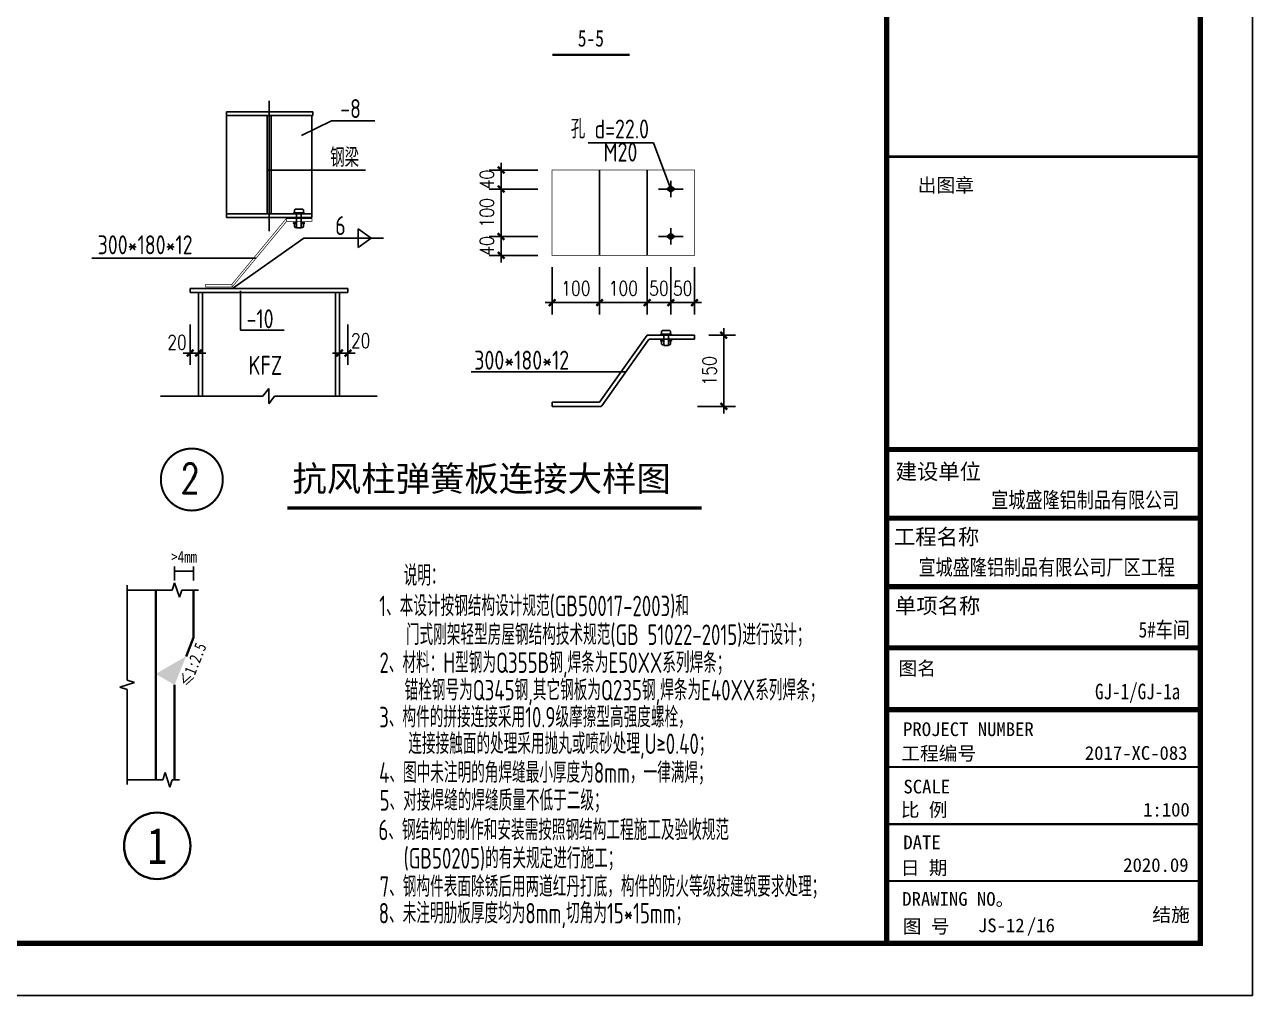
# Model space of a CAD drawing. Extents: x 32461 to 372567, y -698896 to 182569.
# Drawn here: x 130121 to 156003, y -489918 to -469443 of the extents above; entities that cross this region are included whole.
import ezdxf
from ezdxf.enums import TextEntityAlignment as Align

# ---------------------------------------------------------------- set-up
doc = ezdxf.new("R2010")
doc.units = 0
doc.header["$LTSCALE"] = 1000
doc.header["$MEASUREMENT"] = 0
doc.linetypes.add('6', pattern=[8.75, 5, -1.25, 1.25, -1.25])
doc.layers.get('0').update_dxf_attribs({"linetype": 'CONTINUOUS'})
doc.layers.get('Defpoints').update_dxf_attribs({"linetype": 'CONTINUOUS'})
for name, color, linetype in [('10', 7, 'CONTINUOUS'), ('AXIS', 3, 'CONTINUOUS'), ('DIM_SYMB', 3, 'CONTINUOUS'), ('PUB_TEXT', 7, 'CONTINUOUS'), ('PUB_TITLE', 4, 'CONTINUOUS'), ('S1', 2, 'CONTINUOUS'), ('TEXT', 7, 'CONTINUOUS'), ('图框', 4, 'CONTINUOUS')]:
    doc.layers.add(name, color=color, linetype=linetype)
doc.layers.add('墙线__粗线', color=7, linetype='CONTINUOUS', lineweight=25)
doc.layers.add('层10', color=7, linetype='CONTINUOUS', lineweight=35)
doc.styles.add('-黑体', font='simhei.ttf')
doc.styles.add('DIM_FONT', font='SIMPLEX.shx', dxfattribs={"width": 0.8, "bigfont": 'bigfont.shx'})
doc.styles.add('HZS', font='atssdeng.shx', dxfattribs={"width": 0.7, "bigfont": 'atssdchn.shx'})
doc.styles.add('PC_TEXTSTYLE', font='romans.shx', dxfattribs={"width": 0.8, "bigfont": 'hzfs.shx'})
doc.styles.add('TSSD_REIN', font='atssdeng.shx', dxfattribs={"width": 0.7, "bigfont": 'atssdchn.shx'})
doc.styles.add('宋体', font='')
doc.styles.add('黑体', font='simhei.ttf', dxfattribs={"width": 0.6, "height": 4.3})
doc.styles.get('宋体').set_extended_font_data('SimSun')
doc.dimstyles.new('DIMN$0', dxfattribs={"dimtxt": 300, "dimasz": 1, "dimexe": 250, "dimexo": 300, "dimgap": 150, "dimtad": 1, "dimdec": 0, "dimdsep": 46, "dimtxsty": 'DIM_FONT', "dimblk": '_DIMX', "dimcen": 2.5, "dimclrt": 7, "dimadec": 0, "dimazin": 0, "dimtfac": 1, "dimtdec": 0, "dimtix": 1, "dimtmove": 2, "dimatfit": 3, "dimldrblk": '_DIMX', "dimfxl": 0, "dimtolj": 1, "dimtzin": 0, "dimarcsym": 0})

# ---------------------------------------------------------------- blocks, each defined once
blk = doc.blocks.new('_DIMX')
blk.add_line((-150, 0), (150, 0))
at = {"const_width": 50}
blk.add_lwpolyline([(-70, -70), (70, 70)], dxfattribs=at)
blk = doc.blocks.new('*D245')
at = {"layer": 'AXIS', "color": 3, "lineweight": -2}
for p, q in [((133611, -475771), (133611, -476621)), ((133789, -475771), (133789, -476621)), ((133610, -476371), (133609, -476371)), ((133611, -476371), (133789, -476371)), ((133790, -476371), (133791, -476371))]:
    blk.add_line(p, q, dxfattribs=at)
at = {"layer": 'Defpoints', "color": 0}
for p in [(133611, -475471), (133789, -475471), (133789, -476371)]:
    blk.add_point(p, dxfattribs=at)
at = {"layer": 'AXIS', "color": 3, "lineweight": -2}
blk.add_blockref('_DIMX', (133611, -476371), dxfattribs=at)
at = {"layer": 'AXIS', "color": 3, "lineweight": -2, "rotation": 180}
blk.add_blockref('_DIMX', (133789, -476371), dxfattribs=at)
at = {"layer": 'AXIS', "color": 7, "insert": (133335, -476144), "char_height": 300, "attachment_point": 5, "style": 'DIM_FONT'}
blk.add_mtext('\\A1;20', dxfattribs=at)
blk = doc.blocks.new('*D246')
at = {"layer": 'AXIS', "color": 3, "lineweight": -2}
for p, q in [((136759, -475771), (136759, -476621)), ((136938, -475771), (136938, -476621)), ((136758, -476371), (136757, -476371)), ((136938, -476371), (136759, -476371)), ((136939, -476371), (136940, -476371))]:
    blk.add_line(p, q, dxfattribs=at)
at = {"layer": 'Defpoints', "color": 0}
for p in [(136759, -475471), (136938, -475471), (136759, -476371)]:
    blk.add_point(p, dxfattribs=at)
at = {"layer": 'AXIS', "color": 3, "lineweight": -2}
blk.add_blockref('_DIMX', (136759, -476371), dxfattribs=at)
at = {"layer": 'AXIS', "color": 3, "lineweight": -2, "rotation": 180}
blk.add_blockref('_DIMX', (136938, -476371), dxfattribs=at)
at = {"layer": 'AXIS', "color": 7, "insert": (137206, -476109), "char_height": 300, "attachment_point": 5, "style": 'DIM_FONT'}
blk.add_mtext('\\A1;20', dxfattribs=at)
blk = doc.blocks.new('*D247')
at = {"layer": 'AXIS', "color": 3, "lineweight": -2}
for p, q in [((140942, -473912), (139916, -473912)), ((140166, -473911), (140166, -473910)), ((140166, -473912), (140166, -474312)), ((140942, -474312), (139916, -474312)), ((140166, -474313), (140166, -474314))]:
    blk.add_line(p, q, dxfattribs=at)
at = {"layer": 'Defpoints', "color": 0}
for p in [(141242, -473912), (140166, -474312), (141242, -474312)]:
    blk.add_point(p, dxfattribs=at)
at = {"layer": 'AXIS', "color": 3, "lineweight": -2}
for p, rotation in [((140166, -473912), 270), ((140166, -474312), 90)]:
    blk.add_blockref('_DIMX', p, dxfattribs=dict(at, rotation=rotation))
at = {"layer": 'AXIS', "color": 7, "insert": (139866, -474112), "char_height": 300, "attachment_point": 5, "rotation": 90, "style": 'DIM_FONT'}
blk.add_mtext('\\A1;40', dxfattribs=at)
blk = doc.blocks.new('*D248')
at = {"layer": 'AXIS', "color": 3, "lineweight": -2}
for p, q in [((140942, -472912), (139916, -472912)), ((140166, -472913), (140166, -473911)), ((140942, -473912), (139916, -473912))]:
    blk.add_line(p, q, dxfattribs=at)
at = {"layer": 'Defpoints', "color": 0}
for p in [(141242, -472912), (140166, -473912), (141242, -473912)]:
    blk.add_point(p, dxfattribs=at)
at = {"layer": 'AXIS', "color": 3, "lineweight": -2}
for p, rotation in [((140166, -472912), 90), ((140166, -473912), 270)]:
    blk.add_blockref('_DIMX', p, dxfattribs=dict(at, rotation=rotation))
at = {"layer": 'AXIS', "color": 7, "insert": (139866, -473412), "char_height": 300, "attachment_point": 5, "rotation": 90, "style": 'DIM_FONT'}
blk.add_mtext('\\A1;100', dxfattribs=at)
blk = doc.blocks.new('*D249')
at = {"layer": 'AXIS', "color": 3, "lineweight": -2}
for p, q in [((140942, -472512), (139916, -472512)), ((140166, -472511), (140166, -472510)), ((140166, -472512), (140166, -472912)), ((140942, -472912), (139916, -472912)), ((140166, -472913), (140166, -472914))]:
    blk.add_line(p, q, dxfattribs=at)
at = {"layer": 'Defpoints', "color": 0}
for p in [(141242, -472512), (140166, -472912), (141242, -472912)]:
    blk.add_point(p, dxfattribs=at)
at = {"layer": 'AXIS', "color": 3, "lineweight": -2}
for p, rotation in [((140166, -472512), 270), ((140166, -472912), 90)]:
    blk.add_blockref('_DIMX', p, dxfattribs=dict(at, rotation=rotation))
at = {"layer": 'AXIS', "color": 7, "insert": (139866, -472712), "char_height": 300, "attachment_point": 5, "rotation": 90, "style": 'DIM_FONT'}
blk.add_mtext('\\A1;40', dxfattribs=at)
blk = doc.blocks.new('*D250')
at = {"layer": 'AXIS', "color": 3, "lineweight": -2}
for p, q in [((143743, -474559), (143743, -475557)), ((144243, -474559), (144243, -475557)), ((143742, -475307), (143741, -475307)), ((144243, -475307), (143743, -475307)), ((144244, -475307), (144245, -475307))]:
    blk.add_line(p, q, dxfattribs=at)
at = {"layer": 'Defpoints', "color": 0}
for p in [(143743, -474259), (144243, -474259), (143743, -475307)]:
    blk.add_point(p, dxfattribs=at)
at = {"layer": 'AXIS', "color": 3, "lineweight": -2}
blk.add_blockref('_DIMX', (143743, -475307), dxfattribs=at)
at = {"layer": 'AXIS', "color": 3, "lineweight": -2, "rotation": 180}
blk.add_blockref('_DIMX', (144243, -475307), dxfattribs=at)
at = {"layer": 'AXIS', "color": 7, "insert": (143993, -475007), "char_height": 300, "attachment_point": 5, "style": 'DIM_FONT'}
blk.add_mtext('\\A1;50', dxfattribs=at)
blk = doc.blocks.new('*D251')
at = {"layer": 'AXIS', "color": 3, "lineweight": -2}
for p, q in [((143243, -474559), (143243, -475557)), ((143743, -474559), (143743, -475557)), ((143242, -475307), (143241, -475307)), ((143743, -475307), (143243, -475307)), ((143744, -475307), (143745, -475307))]:
    blk.add_line(p, q, dxfattribs=at)
at = {"layer": 'Defpoints', "color": 0}
for p in [(143243, -474259), (143743, -474259), (143243, -475307)]:
    blk.add_point(p, dxfattribs=at)
at = {"layer": 'AXIS', "color": 3, "lineweight": -2}
blk.add_blockref('_DIMX', (143243, -475307), dxfattribs=at)
at = {"layer": 'AXIS', "color": 3, "lineweight": -2, "rotation": 180}
blk.add_blockref('_DIMX', (143743, -475307), dxfattribs=at)
at = {"layer": 'AXIS', "color": 7, "insert": (143493, -475007), "char_height": 300, "attachment_point": 5, "style": 'DIM_FONT'}
blk.add_mtext('\\A1;50', dxfattribs=at)
blk = doc.blocks.new('*D252')
at = {"layer": 'AXIS', "color": 3, "lineweight": -2}
for p, q in [((142242, -474559), (142242, -475557)), ((143243, -474559), (143243, -475557)), ((143242, -475307), (142243, -475307))]:
    blk.add_line(p, q, dxfattribs=at)
at = {"layer": 'Defpoints', "color": 0}
for p in [(142242, -474259), (143243, -474259), (142242, -475307)]:
    blk.add_point(p, dxfattribs=at)
at = {"layer": 'AXIS', "color": 3, "lineweight": -2, "rotation": 180}
blk.add_blockref('_DIMX', (142242, -475307), dxfattribs=at)
at = {"layer": 'AXIS', "color": 3, "lineweight": -2}
blk.add_blockref('_DIMX', (143243, -475307), dxfattribs=at)
at = {"layer": 'AXIS', "color": 7, "insert": (142742, -475007), "char_height": 300, "attachment_point": 5, "style": 'DIM_FONT'}
blk.add_mtext('\\A1;100', dxfattribs=at)
blk = doc.blocks.new('*D253')
at = {"layer": 'AXIS', "color": 3, "lineweight": -2}
for p, q in [((141242, -474559), (141242, -475557)), ((142242, -474559), (142242, -475557)), ((142241, -475307), (141243, -475307))]:
    blk.add_line(p, q, dxfattribs=at)
at = {"layer": 'Defpoints', "color": 0}
for p in [(141242, -474259), (142242, -474259), (141242, -475307)]:
    blk.add_point(p, dxfattribs=at)
at = {"layer": 'AXIS', "color": 3, "lineweight": -2, "rotation": 180}
blk.add_blockref('_DIMX', (141242, -475307), dxfattribs=at)
at = {"layer": 'AXIS', "color": 3, "lineweight": -2}
blk.add_blockref('_DIMX', (142242, -475307), dxfattribs=at)
at = {"layer": 'AXIS', "color": 7, "insert": (141742, -475007), "char_height": 300, "attachment_point": 5, "style": 'DIM_FONT'}
blk.add_mtext('\\A1;100', dxfattribs=at)

msp = doc.modelspace()

# ---------------------------------------------------------------- hatches: boundary and pattern name
at = {"layer": '墙线__粗线'}
msp.add_hatch(color=9, dxfattribs=at).paths.add_polyline_path([(133284.6, -483368.4), (132884.6, -483137.4), (133524.8, -482767.8), (133284.6, -483368.4)])

# ---------------------------------------------------------------- linework, layer by layer
at = {"color": 1, "linetype": '6'}
msp.add_line((135276.5, -471048.5), (135276.5, -473799.9), dxfattribs=at)
at = {"color": 2}
for p, q in [((134376.5, -471285.1), (136195.9, -471285.1)), ((134376.5, -471285.1), (134376.5, -471360.7)), ((136195.9, -471285.1), (136195.9, -471360.7)), ((134376.5, -471360.7), (136195.9, -471360.7)), ((135233, -471360.7), (135233, -473437)), ((135320.1, -471360.7), (135320.1, -473437)), ((134376.5, -473437), (136176.5, -473437)), ((134376.5, -473437), (134376.5, -473512.6)), ((134376.5, -473512.6), (136176.5, -473512.6)), ((136176.5, -473437), (136176.5, -473512.6)), ((133789, -475094.6), (133789, -477270.6)), ((133789, -475094.6), (133789, -477188.6)), ((133875.1, -475094.6), (133875.1, -477270.6)), ((133875.1, -475094.6), (133875.1, -477188.6)), ((134673.2, -475889.5), (134673.2, -475060)), ((136673.3, -475094.6), (136673.3, -477188.6)), ((136673.3, -475094.6), (136673.3, -477270.6)), ((136759.4, -475094.6), (136759.4, -477188.6)), ((134673.2, -475889.5), (135590.8, -475889.5)), ((135144.8, -477282.8), (135269.1, -477121.3)), ((135269.1, -477121.3), (135269.1, -477438)), ((135145.3, -477282.8), (132983.3, -477282.8)), ((135271, -477441.1), (135392.9, -477282.8)), ((135392.9, -477282.8), (137550.2, -477282.8))]:
    msp.add_line(p, q, dxfattribs=at)
at = {"color": 3}
for p, q in [((134376.5, -473437), (134376.5, -471360.7)), ((136176.5, -473437), (136176.5, -471360.7))]:
    msp.add_line(p, q, dxfattribs=at)
at = {"color": 4}
for p, q in [((142242.1, -472512.4), (142242.1, -474312.4)), ((143242.5, -472512.4), (143242.5, -474312.4)), ((143242.5, -475995), (142242.1, -477409)), ((143274.8, -476089.2), (142288.4, -477486.9)), ((144242.5, -475995), (143242.5, -475995)), ((144242.5, -476081.1), (143292.6, -476081.1)), ((144242.5, -475995), (144242.5, -476081.1)), ((142242.1, -477409), (141242.1, -477409)), ((141242.1, -477409), (141242.1, -477495)), ((142270.7, -477495), (141242.1, -477495)), ((142270.7, -477495), (142288.4, -477486.9))]:
    msp.add_line(p, q, dxfattribs=at)
at = {"color": 1}
for p, q in [((135807.7, -473350.6), (135823.7, -473334.6)), ((135807.7, -473350.6), (135807.7, -473414.6)), ((135823.7, -473334.6), (135983.7, -473334.6)), ((135999.7, -473350.6), (135983.7, -473334.6)), ((135999.7, -473350.6), (135999.7, -473414.6)), ((135807.8, -473653.5), (135822.3, -473639)), ((135855.7, -473414.6), (135856.1, -473733.6)), ((135951.7, -473414.6), (135952.1, -473733.6)), ((135999.8, -473653.5), (135985.3, -473639)), ((135807.8, -473653.5), (135807.8, -473705.5)), ((135807.8, -473705.5), (135807.8, -473653.5)), ((135807.8, -473705.5), (135823.8, -473721.5)), ((135823.8, -473721.5), (135855.8, -473721.5)), ((135952.1, -473733.6), (135856.1, -473733.6)), ((135951.8, -473721.5), (135983.8, -473721.5)), ((135999.8, -473705.5), (135983.8, -473721.5)), ((135999.8, -473653.5), (135999.8, -473705.5)), ((135999.8, -473705.5), (135999.8, -473653.5)), ((143547.4, -475908.6), (143563.4, -475892.6)), ((143547.4, -475908.6), (143547.4, -475972.6)), ((143563.4, -475892.6), (143723.4, -475892.6)), ((143739.4, -475908.6), (143723.4, -475892.6)), ((143739.4, -475908.6), (143739.4, -475972.6)), ((143547.5, -476128.1), (143562, -476113.6)), ((143547.5, -476128.1), (143547.5, -476180.1)), ((143547.5, -476180.1), (143547.5, -476128.1)), ((143547.5, -476180.1), (143563.5, -476196.1)), ((143563.5, -476196.1), (143595.5, -476196.1)), ((143595.4, -475972.6), (143595.7, -476208.2)), ((143691.7, -476208.2), (143595.7, -476208.2)), ((143691.4, -475972.6), (143691.7, -476208.2)), ((143691.5, -476196.1), (143723.5, -476196.1)), ((143739.5, -476180.1), (143723.5, -476196.1)), ((143739.5, -476128.1), (143725, -476113.6)), ((143739.5, -476128.1), (143739.5, -476180.1)), ((143739.5, -476180.1), (143739.5, -476128.1))]:
    msp.add_line(p, q, dxfattribs=at)
for p, q in [((137149.8, -473749.7), (137149.8, -474144.7)), ((137425.6, -473948), (137149.8, -473749.7)), ((134505.5, -475012.6), (136009.7, -473947.5)), ((136009.7, -473947.5), (137684.5, -473947.5)), ((137149.8, -474144.7), (137425.6, -473948)), ((135002.2, -474369), (131537, -474369)), ((133610.6, -475012.6), (136937.8, -475012.6)), ((133610.6, -475012.6), (133610.6, -475094.6)), ((133610.6, -475094.6), (136937.8, -475094.6)), ((136937.8, -475012.6), (136937.8, -475094.6)), ((143274.8, -476089.2), (143292.6, -476081.1)), ((142801.3, -476763.9), (139538.2, -476763.9))]:
    msp.add_line(p, q)
at = {"color": 4, "const_width": 14}
msp.add_lwpolyline([(144242.5, -472512.4), (141242.1, -472512.4), (141242.1, -474312.4), (144242.5, -474312.4)], close=True, dxfattribs=at)
for points in [[(134490.2, -474923.2), (135633.4, -473539.7), (136176.5, -473539.7), (136176.5, -473592.1), (135646.8, -473592.1), (134499.1, -474975.6), (133936.3, -474975.6), (133936.3, -474923.2), (134490.2, -474923.2)], [(135633.4, -473539.7), (135646.8, -473592.1)], [(134490.2, -474923.2), (134499.1, -474975.6)]]:
    msp.add_lwpolyline(points, dxfattribs=at)
at = {"color": 1}
for points in [[(135855.7, -473429.1), (135792.7, -473429.1), (135792.7, -473414.6), (136016, -473414.6), (136016, -473429.1), (135951.7, -473429.1)], [(135855.8, -473639), (135792.7, -473639), (135792.7, -473624.5), (135855.8, -473624.5)], [(135951.8, -473624.5), (136016, -473624.5), (136016, -473639), (135951.8, -473639)], [(143595.4, -475987.1), (143532.4, -475987.1), (143532.4, -475972.6), (143755.6, -475972.6), (143755.6, -475987.1), (143691.4, -475987.1)], [(143595.5, -476113.6), (143532.4, -476113.6), (143532.4, -476099.1), (143595.5, -476099.1)], [(143691.5, -476099.1), (143755.7, -476099.1), (143755.7, -476113.6), (143691.5, -476113.6)]]:
    msp.add_lwpolyline(points, dxfattribs=at)
at = {"layer": '10', "color": 253}
for p, q in [((143742.5, -473084.5), (143742.5, -472740.4)), ((144000.6, -472912.4), (143484.5, -472912.4)), ((143742.5, -474084.5), (143742.5, -473740.4)), ((144000.6, -473912.4), (143484.5, -473912.4))]:
    msp.add_line(p, q, dxfattribs=at)
at = {"layer": '10', "const_width": 42, "elevation": 364}
msp.add_lwpolyline([(134300, -479038.2, 1), (132993.4, -479038.2, 1), (134300, -479038.2, 1)], format="xyb", close=True, dxfattribs=at)
at = {"layer": '10'}
for points in [[(143854.4, -472912.4), (143742.5, -472826.4), (143742.5, -472998.5), (143630.7, -472912.4)], [(143854.4, -473912.4), (143742.5, -473826.4), (143742.5, -473998.5), (143630.7, -473912.4)]]:
    msp.add_solid(points, dxfattribs=at)
at = {"layer": 'AXIS', "linetype": 'ByBlock'}
for p, q in [((136589.2, -471476), (135955.1, -471786.2)), ((136589.2, -471476), (137506.8, -471476)), ((143374.9, -471936.3), (141998, -471936.3)), ((143742.5, -472912.4), (143374.9, -471936.3)), ((135239.7, -472510.7), (137308.6, -472510.7))]:
    msp.add_line(p, q, dxfattribs=at)
at = {"layer": 'AXIS'}
msp.add_line((136759.4, -475094.6), (136759.4, -477270.6), dxfattribs=at)
at = {"layer": 'DIM_SYMB', "const_width": 70, "elevation": -1164}
msp.add_lwpolyline([(135661.9, -479641.2), (144394.6, -479641.2)], dxfattribs=at)
at = {"layer": 'PUB_TITLE'}
msp.add_lwpolyline([(74273.1, -489917.6), (156003.1, -489917.6), (156003.1, -443717.6), (74273.1, -443717.6)], close=True, dxfattribs=at)
at = {"layer": 'PUB_TITLE', "const_width": 110}
msp.add_lwpolyline([(77023.1, -488817.6), (154903.1, -488817.6), (154903.1, -444817.6), (77023.1, -444817.6)], close=True, dxfattribs=at)
at = {"layer": '图框', "color": 4, "const_width": 108.4}
msp.add_lwpolyline([(148292.9, -444817.6), (154903.1, -444817.6), (154903.1, -488817.6), (148292.9, -488817.6)], close=True, dxfattribs=at)
at = {"layer": '图框', "color": 0, "const_width": 55}
msp.add_lwpolyline([(148292.9, -472226.9), (154903.1, -472226.9)], dxfattribs=at)
at = {"layer": '图框', "color": 4}
for points, const_width in [([(148292.9, -478404.4), (154879, -478404.4)], 109.6), ([(148292.9, -479853.1), (154881.1, -479853.1)], 109.6), ([(148292.9, -481299.1), (154903.1, -481299.1)], 109.6), ([(148292.9, -482586.9), (154903.1, -482586.9)], 109.6), ([(148292.9, -483889.9), (154903.1, -483889.9)], 109.6), ([(148292.9, -485098.7), (154903.1, -485098.7)], 44.4), ([(148292.9, -486305.3), (154903.1, -486305.3)], 44.4), ([(148292.9, -487502.8), (154903.1, -487502.8)], 44.4)]:
    msp.add_lwpolyline(points, dxfattribs=dict(at, const_width=const_width))
at = {"layer": '墙线__粗线', "color": 9}
for p, q in [((133284.6, -480868.4), (133284.6, -481168.4)), ((133684.6, -480868.4), (133684.6, -481168.4)), ((133284.6, -480968.4), (133684.6, -480968.4)), ((132281.4, -483268.4), (132284.6, -481268.4)), ((132884.6, -481368.4), (132284.6, -481368.4)), ((132884.6, -481368.4), (133234.6, -481368.4)), ((133234.6, -481368.4), (133284.6, -481214.5)), ((133284.6, -481214.5), (133384.4, -481521.6)), ((133384.4, -481521.6), (133434.6, -481367.8)), ((133434.6, -481367.8), (133784.6, -481368.4)), ((132130.7, -483418.4), (132435.2, -483318.6)), ((132284.6, -483468.4), (132130.7, -483418.4)), ((132435.2, -483318.6), (132281.4, -483268.4)), ((132284.6, -485468.4), (132284.6, -483468.4)), ((133034.6, -485368.4), (133084.6, -485214.5)), ((133084.6, -485214.5), (133184.4, -485521.9)), ((132884.6, -485368.4), (132284.6, -485368.4)), ((132884.6, -485368.4), (133034.6, -485368.4)), ((133184.4, -485521.9), (133234.6, -485368.1)), ((133234.6, -485368.1), (133384.6, -485368.4))]:
    msp.add_line(p, q, dxfattribs=at)
at = {"layer": '墙线__粗线', "color": 2, "lineweight": 35}
for p, q in [((132884.6, -483137.4), (132884.6, -481368.4)), ((133684.6, -482368.4), (133684.6, -481368.4)), ((133524.8, -482767.8), (133684.6, -482368.4))]:
    msp.add_line(p, q, dxfattribs=at)
at = {"layer": '墙线__粗线', "color": 3, "lineweight": 35}
for p, q in [((132884.6, -485368.4), (132884.6, -483137.4)), ((133284.6, -485368.4), (133284.6, -483368.4))]:
    msp.add_line(p, q, dxfattribs=at)
at = {"layer": '层10'}
msp.add_line((141248.9, -470082.4), (142868.9, -470082.4), dxfattribs=at)
msp.add_circle((132917.4, -486762.8), 700, dxfattribs=at)

# ---------------------------------------------------------------- texts
at = {"layer": '10', "style": 'PC_TEXTSTYLE', "width": 0.79899}
msp.add_text('2', height=622.2, dxfattribs=at).set_placement((133409.3, -479324.6, 364), (133811.7, -479324.6, 364), align=Align.FIT)
at = {"layer": 'AXIS', "linetype": 'ByBlock', "style": 'TSSD_REIN', "width": 0.8}
for s, p in [('-8', (136773.5, -471415.9, 302)), ('孔 d=22.0', (141636.4, -471845.7, 302)), ('钢梁', (136563.5, -472450.4, 302)), ('M20', (142323.2, -472332.5, 302)), ('6', (136668.7, -473882.8)), ('300*180*12', (131661.4, -474288.4)), ('-10', (134800.4, -475848.9, 302)), ('KFZ', (134840.5, -476830.5, 302)), ('300*180*12', (139599.4, -476720.6))]:
    msp.add_text(s, height=400, dxfattribs=at).set_placement(p)
at = {"layer": 'PUB_TEXT', "style": '-黑体'}
msp.add_text('抗风柱弹簧板连接大样图', height=531.646, dxfattribs=at).set_placement((135767.3, -479285.3, -400))
at = {"layer": 'S1', "style": 'HZS', "width": 0.7}
for s, p in [('说明：', (138111.1, -481277.6)), ('1、本设计按钢结构设计规范(GB50017-2003)和', (137596.8, -481919.7)), ('门式刚架轻型房屋钢结构技术规范(GB 51022-2015)进行设计；', (138159.9, -482526.2)), ('2、材料：H型钢为Q355B钢,焊条为E50XX系列焊条；', (137602.3, -483116.2)), ('锚栓钢号为Q345钢,其它钢板为Q235钢,焊条为E40XX系列焊条；', (138131.2, -483695.5)), ('3、构件的拼接连接采用10.9级摩擦型高强度螺栓，', (137596.6, -484264.6)), ('  连接接触面的处理采用抛丸或喷砂处理,U≥0.40；', (137842.6, -484825.8)), ('4、图中未注明的角焊缝最小厚度为8mm，一律满焊；', (137594.5, -485434.1)), ('5、对接焊缝的焊缝质量不低于二级；', (137604.7, -486020.3)), ('6、钢结构的制作和安装需按照钢结构工程施工及验收规范', (137580.3, -486643.3)), ('  (GB50205)的有关规定进行施工；', (137743.7, -487241.7)), ('7、钢构件表面除锈后用两道红丹打底，构件的防火等级按建筑要求处理；', (137605.3, -487838.4)), ('8、未注明肋板厚度均为8mm,切角为15*15mm；', (137585.9, -488398.9))]:
    msp.add_text(s, height=432, dxfattribs=at).set_placement(p)
at = {"layer": 'TEXT', "color": 3, "style": '-黑体', "width": 0.8}
for s, height, p in [('宣城盛隆铝制品有限公司', 330.165, (150496.9, -479633.2)), ('宣城盛隆铝制品有限公司厂区工程', 330.165, (148963.4, -481053.2)), ('5#车间', 330.16, (153604.8, -482369.8)), ('GJ-1/GJ-1a', 330.16, (152684.8, -483672.8))]:
    msp.add_text(s, height=height, dxfattribs=at).set_placement(p)
at = {"layer": '图框', "color": 4}
for s, height, style, p in [('出图章', 289.24, '黑体', (148947.6, -472975.4)), ('建设单位', 330, '黑体', (148481.7, -479034.4)), ('工程名称', 330, '黑体', (148445.2, -480411.1)), ('单项名称', 330, '黑体', (148467.2, -481864.2)), ('图名', 289.24, '黑体', (148543.3, -483164.5)), ('工程编号', 289.24, '黑体', (148599.9, -484958.9)), ('2017-XC-083', 289.238, '宋体', (152470.1, -484948.9)), ('SCALE', 289.24, '黑体', (148646, -485658)), ('比 例', 289.24, '黑体', (148590.2, -486145.3)), ('1:100', 289.24, '宋体', (153698.2, -486144.1)), ('DATE', 289.24, '黑体', (148644.5, -486833.5)), ('日 期', 289.24, '黑体', (148590.2, -487369.4)), ('2020.09', 289.24, '宋体', (153279.6, -487311.7)), ('DRAWING NO。', 289.238, '黑体', (148621.7, -488026.7)), ('图 号', 289.24, '黑体', (148631.3, -488604.2))]:
    msp.add_text(s, height=height, dxfattribs=dict(at, style=style)).set_placement(p)
at = {"layer": '图框', "color": 0, "style": '黑体'}
msp.add_text('PROJECT NUMBER', height=289.238, dxfattribs=at).set_placement((148639, -484447.7))
at = {"layer": '图框', "color": 3, "style": '宋体'}
for s, p in [('结施', (153893.2, -488359.5)), ('JS-12', (150217.7, -488584)), ('/16', (151249.2, -488584))]:
    msp.add_text(s, height=289.24, dxfattribs=at).set_placement(p)
at = {"layer": '墙线__粗线', "color": 9, "style": '宋体', "width": 0.8}
msp.add_text('>4mm', height=250, dxfattribs=at).set_placement((133484.6, -480668.4), align=Align.MIDDLE_CENTER)
msp.add_text('≤1:2.5', height=250, rotation=68.19859, dxfattribs=at).set_placement((133670.3, -482942.6), align=Align.MIDDLE_CENTER)
at = {"layer": '层10', "style": '宋体'}
for s, height, width, p in [('5-5', 350, 0.771429, (142058.9, -469732.4)), ('1', 770, 0.8, (132917.4, -486762.8))]:
    msp.add_text(s, height=height, dxfattribs=dict(at, width=width)).set_placement(p, align=Align.MIDDLE_CENTER)

# ---------------------------------------------------------------- dimensions: what is measured, and where the dimension line sits
at = {"color": 4}
msp.add_linear_dim(base=(144858.3, -475995), p1=(144007.4, -477495), p2=(144242.5, -475995), angle=90, text='150', dimstyle='DIMN$0', override={"dimzin": 0, "dimblk1": '_DIMX', "dimblk2": '_DIMX', "dimsah": 1, "dimcen": 0.09, "dimclrd": 3, "dimclre": 3}, dxfattribs=at).render()
at = {"layer": 'AXIS'}
for base, p1, p2, angle, text, picture, middle in [((140166.2, -472912.4), (141242.1, -472512.4), (141242.1, -472912.4), 90, '40', '*D249', (139866.2, -472712.4)), ((140166.2, -473912.4), (141242.1, -472912.4), (141242.1, -473912.4), 90, '100', '*D248', (139866.2, -473412.4)), ((140166.2, -474312.4), (141242.1, -473912.4), (141242.1, -474312.4), 90, '40', '*D247', (139866.2, -474112.4)), ((141242.1, -475307.2), (142242.1, -474258.9), (141242.1, -474258.9), 180, '100', '*D253', (141742.1, -475007.2)), ((142242.1, -475307.2), (143242.5, -474258.9), (142242.1, -474258.9), 180, '100', '*D252', (142742.3, -475007.2)), ((143242.5, -475307.2), (143742.5, -474258.9), (143242.5, -474258.9), 180, '50', '*D251', (143492.5, -475007.2)), ((143742.5, -475307.2), (144242.5, -474258.9), (143742.5, -474258.9), 180, '50', '*D250', (143992.5, -475007.2))]:
    dim = msp.add_linear_dim(base=base, p1=p1, p2=p2, angle=angle, text=text, dimstyle='DIMN$0', override={"dimzin": 0, "dimblk1": '_DIMX', "dimblk2": '_DIMX', "dimsah": 1, "dimcen": 0.09, "dimclrd": 3, "dimclre": 3}, dxfattribs=at)
    dim.commit()
    dim.dimension.update_dxf_attribs({"geometry": picture, "text_midpoint": middle})
dim = msp.add_linear_dim(base=(133789, -476371.3), p1=(133610.6, -475471), p2=(133789, -475471), text='20', dimstyle='DIMN$0', override={"dimzin": 0, "dimblk1": '_DIMX', "dimblk2": '_DIMX', "dimsah": 1, "dimcen": 0.09, "dimclrd": 3, "dimclre": 3}, dxfattribs=at)
dim.commit()
dim.dimension.update_dxf_attribs({"geometry": '*D245', "text_midpoint": (133334.8, -476143.7), "dimtype": 160})
dim = msp.add_linear_dim(base=(136759.4, -476371.3), p1=(136937.8, -475471), p2=(136759.4, -475471), angle=180, text='20', dimstyle='DIMN$0', override={"dimzin": 0, "dimblk1": '_DIMX', "dimblk2": '_DIMX', "dimsah": 1, "dimcen": 0.09, "dimclrd": 3, "dimclre": 3}, dxfattribs=at)
dim.commit()
dim.dimension.update_dxf_attribs({"geometry": '*D246', "text_midpoint": (137206, -476109.2), "dimtype": 160})

doc.saveas('drawing.dxf')
